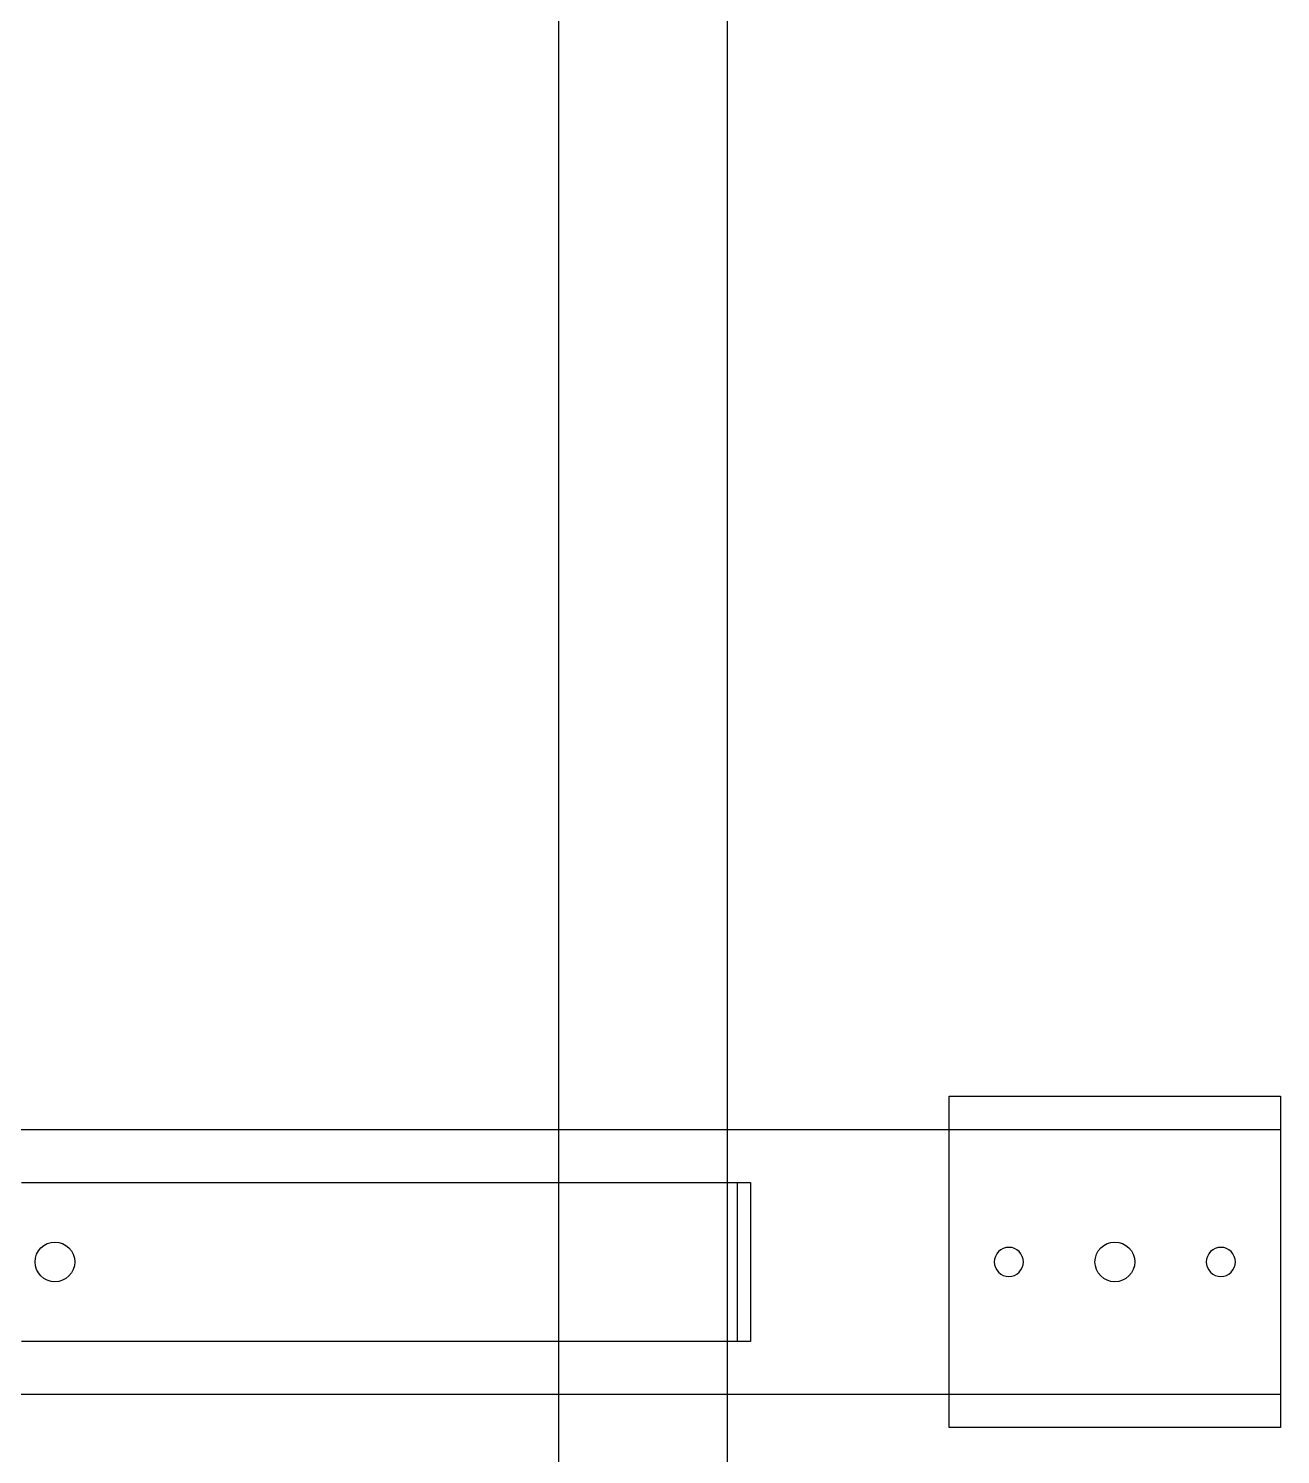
# Model space of a CAD drawing. Header units: metres. Extents: x 0.4 to 35.2, y -0.3 to 6.2.
# Drawn here: x 3.836 to 4.025, y 3.5709 to 3.7862 of the extents above; entities that cross this region are included whole.
import ezdxf

# ---------------------------------------------------------------- set-up
doc = ezdxf.new("R2010")
doc.units = ezdxf.units.M
doc.layers.add('P_PROPUESTO', color=5, linetype='Continuous')

msp = doc.modelspace()

# ---------------------------------------------------------------- linework, layer by layer
at = {"layer": 'P_PROPUESTO'}
for p, q in [((3.916, 4.35), (3.916, 2.8)), ((3.9415, 4.35), (3.9415, 2.8)), ((3.975, 3.575), (3.975, 3.625)), ((3.975, 3.625), (4.025, 3.625)), ((4.025, 3.625), (4.025, 3.575)), ((3.279, 3.62), (4.025, 3.62)), ((4.025, 3.62), (4.025, 3.58)), ((3.83494, 3.612), (3.83999, 3.612)), ((3.83503, 3.612), (3.83999, 3.612)), ((3.83999, 3.612), (3.84, 3.612)), ((3.83999, 3.612), (3.84, 3.612)), ((3.84, 3.612), (3.84505, 3.612)), ((3.84, 3.612), (3.84496, 3.612)), ((3.84496, 3.612), (3.84505, 3.612)), ((3.84505, 3.612), (3.84515, 3.612)), ((3.84505, 3.612), (3.8499, 3.612)), ((3.84515, 3.612), (3.85009, 3.612)), ((3.8499, 3.612), (3.85009, 3.612)), ((3.85009, 3.612), (3.85029, 3.612)), ((3.85009, 3.612), (3.85483, 3.612)), ((3.85029, 3.612), (3.85511, 3.612)), ((3.85483, 3.612), (3.85511, 3.612)), ((3.85511, 3.612), (3.8554, 3.612)), ((3.85511, 3.612), (3.85973, 3.612)), ((3.8554, 3.612), (3.86002, 3.612)), ((3.85973, 3.612), (3.8598, 3.612)), ((3.8598, 3.612), (3.8598, 3.612)), ((3.8598, 3.612), (3.85987, 3.612)), ((3.85987, 3.612), (3.86002, 3.612)), ((3.86002, 3.612), (3.86009, 3.612)), ((3.86002, 3.612), (3.86009, 3.612)), ((3.86009, 3.612), (3.86009, 3.612)), ((3.86009, 3.612), (3.86009, 3.612)), ((3.86009, 3.612), (3.86017, 3.612)), ((3.86009, 3.612), (3.86009, 3.612)), ((3.86009, 3.612), (3.86009, 3.612)), ((3.86009, 3.612), (3.86017, 3.612)), ((3.86017, 3.612), (3.86041, 3.612)), ((3.86017, 3.612), (3.86457, 3.612)), ((3.86041, 3.612), (3.86048, 3.612)), ((3.86048, 3.612), (3.86048, 3.612)), ((3.86048, 3.612), (3.86056, 3.612)), ((3.86056, 3.612), (3.86502, 3.612)), ((3.86457, 3.612), (3.86502, 3.612)), ((3.86502, 3.612), (3.86551, 3.612)), ((3.86502, 3.612), (3.86932, 3.612)), ((3.86551, 3.612), (3.86989, 3.612)), ((3.86932, 3.612), (3.86932, 3.612)), ((3.86932, 3.612), (3.86989, 3.612)), ((3.86989, 3.612), (3.87047, 3.612)), ((3.86989, 3.612), (3.87406, 3.612)), ((3.87047, 3.612), (3.87469, 3.612)), ((3.87406, 3.612), (3.87407, 3.612)), ((3.87407, 3.612), (3.87469, 3.612)), ((3.87469, 3.612), (3.87537, 3.612)), ((3.87469, 3.612), (3.87871, 3.612)), ((3.87537, 3.612), (3.87928, 3.612)), ((3.87871, 3.612), (3.87884, 3.612)), ((3.87884, 3.612), (3.87884, 3.612)), ((3.87884, 3.612), (3.87884, 3.612)), ((3.87884, 3.612), (3.87897, 3.612)), ((3.87897, 3.612), (3.87928, 3.612)), ((3.87928, 3.612), (3.87941, 3.612)), ((3.87928, 3.612), (3.87941, 3.612)), ((3.87941, 3.612), (3.87941, 3.612)), ((3.87941, 3.612), (3.87942, 3.612)), ((3.87941, 3.612), (3.87941, 3.612)), ((3.87941, 3.612), (3.87942, 3.612)), ((3.87942, 3.612), (3.87955, 3.612)), ((3.87942, 3.612), (3.87955, 3.612)), ((3.87955, 3.612), (3.88005, 3.612)), ((3.87955, 3.612), (3.88324, 3.612)), ((3.88005, 3.612), (3.88018, 3.612)), ((3.88018, 3.612), (3.88018, 3.612)), ((3.88018, 3.612), (3.88018, 3.612)), ((3.88018, 3.612), (3.88032, 3.612)), ((3.88032, 3.612), (3.88403, 3.612)), ((3.88324, 3.612), (3.88403, 3.612)), ((3.88403, 3.612), (3.88489, 3.612)), ((3.88403, 3.612), (3.88761, 3.612)), ((3.88489, 3.612), (3.88855, 3.612)), ((3.88761, 3.612), (3.88761, 3.612)), ((3.88761, 3.612), (3.88855, 3.612)), ((3.88855, 3.612), (3.88949, 3.612)), ((3.88855, 3.612), (3.89199, 3.612)), ((3.88949, 3.612), (3.89295, 3.612)), ((3.89199, 3.612), (3.89199, 3.612)), ((3.89199, 3.612), (3.89295, 3.612)), ((3.89295, 3.612), (3.89397, 3.612)), ((3.89295, 3.612), (3.89621, 3.612)), ((3.89397, 3.612), (3.89705, 3.612)), ((3.89621, 3.612), (3.89638, 3.612)), ((3.89638, 3.612), (3.89639, 3.612)), ((3.89639, 3.612), (3.89639, 3.612)), ((3.89639, 3.612), (3.89655, 3.612)), ((3.89655, 3.612), (3.89705, 3.612)), ((3.89705, 3.612), (3.89722, 3.612)), ((3.89705, 3.612), (3.89722, 3.612)), ((3.89722, 3.612), (3.89722, 3.612)), ((3.89722, 3.612), (3.8974, 3.612)), ((3.89722, 3.612), (3.89722, 3.612)), ((3.89722, 3.612), (3.8974, 3.612)), ((3.8974, 3.612), (3.89816, 3.612)), ((3.8974, 3.612), (3.90024, 3.612)), ((3.89816, 3.612), (3.89833, 3.612)), ((3.89833, 3.612), (3.89833, 3.612)), ((3.89833, 3.612), (3.89833, 3.612)), ((3.89833, 3.612), (3.89851, 3.612)), ((3.89851, 3.612), (3.90135, 3.612)), ((3.90024, 3.612), (3.90024, 3.612)), ((3.90024, 3.612), (3.90135, 3.612)), ((3.90135, 3.612), (3.90254, 3.612)), ((3.90135, 3.612), (3.90408, 3.612)), ((3.90254, 3.612), (3.90534, 3.612)), ((3.90408, 3.612), (3.90408, 3.612)), ((3.90408, 3.612), (3.90534, 3.612)), ((3.90534, 3.612), (3.90661, 3.612)), ((3.90534, 3.612), (3.90791, 3.612)), ((3.90661, 3.612), (3.90916, 3.612)), ((3.90791, 3.612), (3.90791, 3.612)), ((3.90791, 3.612), (3.90916, 3.612)), ((3.90916, 3.612), (3.91051, 3.612)), ((3.90916, 3.612), (3.91157, 3.612)), ((3.91051, 3.612), (3.91264, 3.612)), ((3.91157, 3.612), (3.91157, 3.612)), ((3.91157, 3.612), (3.91177, 3.612)), ((3.91177, 3.612), (3.91177, 3.612)), ((3.91177, 3.612), (3.91177, 3.612)), ((3.91177, 3.612), (3.91194, 3.612)), ((3.91194, 3.612), (3.91264, 3.612)), ((3.91264, 3.612), (3.91264, 3.612)), ((3.91264, 3.612), (3.91283, 3.612)), ((3.91264, 3.612), (3.91264, 3.612)), ((3.91264, 3.612), (3.91283, 3.612)), ((3.91283, 3.612), (3.91283, 3.612)), ((3.91283, 3.612), (3.91283, 3.612)), ((3.91283, 3.612), (3.91302, 3.612)), ((3.91283, 3.612), (3.91283, 3.612)), ((3.91283, 3.612), (3.91283, 3.612)), ((3.91283, 3.612), (3.91302, 3.612)), ((3.91302, 3.612), (3.91405, 3.612)), ((3.91302, 3.612), (3.91493, 3.612)), ((3.91405, 3.612), (3.91405, 3.612)), ((3.91405, 3.612), (3.91424, 3.612)), ((3.91424, 3.612), (3.91424, 3.612)), ((3.91424, 3.612), (3.91424, 3.612)), ((3.91424, 3.612), (3.91444, 3.612)), ((3.91444, 3.612), (3.91631, 3.612)), ((3.91493, 3.612), (3.91493, 3.612)), ((3.91493, 3.612), (3.91631, 3.612)), ((3.91631, 3.612), (3.91779, 3.612)), ((3.91631, 3.612), (3.91808, 3.612)), ((3.91779, 3.612), (3.91961, 3.612)), ((3.91808, 3.612), (3.91961, 3.612)), ((3.91961, 3.612), (3.92116, 3.612)), ((3.91961, 3.612), (3.92123, 3.612)), ((3.92116, 3.612), (3.92273, 3.612)), ((3.92123, 3.612), (3.92123, 3.612)), ((3.92123, 3.612), (3.92273, 3.612)), ((3.92273, 3.612), (3.92433, 3.612)), ((3.92273, 3.612), (3.9242, 3.612)), ((3.9242, 3.612), (3.92439, 3.612)), ((3.92433, 3.612), (3.92546, 3.612)), ((3.92439, 3.612), (3.92439, 3.612)), ((3.92439, 3.612), (3.9244, 3.612)), ((3.9244, 3.612), (3.92454, 3.612)), ((3.92454, 3.612), (3.92546, 3.612)), ((3.92546, 3.612), (3.92546, 3.612)), ((3.92546, 3.612), (3.92564, 3.612)), ((3.92546, 3.612), (3.92546, 3.612)), ((3.92546, 3.612), (3.92564, 3.612)), ((3.92564, 3.612), (3.92564, 3.612)), ((3.92564, 3.612), (3.92582, 3.612)), ((3.92564, 3.612), (3.92564, 3.612)), ((3.92564, 3.612), (3.92582, 3.612)), ((3.92582, 3.612), (3.92712, 3.612)), ((3.92582, 3.612), (3.92674, 3.612)), ((3.92674, 3.612), (3.92674, 3.612)), ((3.92674, 3.612), (3.92834, 3.612)), ((3.92712, 3.612), (3.92712, 3.612)), ((3.92712, 3.612), (3.9273, 3.612)), ((3.9273, 3.612), (3.9273, 3.612)), ((3.9273, 3.612), (3.92748, 3.612)), ((3.92748, 3.612), (3.92834, 3.612)), ((3.92834, 3.612), (3.93006, 3.612)), ((3.92834, 3.612), (3.92908, 3.612)), ((3.92908, 3.612), (3.92908, 3.612)), ((3.92908, 3.612), (3.93083, 3.612)), ((3.93006, 3.612), (3.93083, 3.612)), ((3.93083, 3.612), (3.9326, 3.612)), ((3.93083, 3.612), (3.93142, 3.612)), ((3.93142, 3.612), (3.93142, 3.612)), ((3.93142, 3.612), (3.9331, 3.612)), ((3.9326, 3.612), (3.9331, 3.612)), ((3.9331, 3.612), (3.93461, 3.612)), ((3.9331, 3.612), (3.93313, 3.612)), ((3.93313, 3.612), (3.93361, 3.612)), ((3.93361, 3.612), (3.93361, 3.612)), ((3.93361, 3.612), (3.93377, 3.612)), ((3.93377, 3.612), (3.93377, 3.612)), ((3.93377, 3.612), (3.93387, 3.612)), ((3.93387, 3.612), (3.93388, 3.612)), ((3.93388, 3.612), (3.93418, 3.612)), ((3.93418, 3.612), (3.93461, 3.612)), ((3.93461, 3.612), (3.93491, 3.612)), ((3.93461, 3.612), (3.93502, 3.612)), ((3.93491, 3.612), (3.93502, 3.612)), ((3.93502, 3.612), (3.93515, 3.612)), ((3.93502, 3.612), (3.93515, 3.612)), ((3.93515, 3.612), (3.93515, 3.612)), ((3.93515, 3.612), (3.93529, 3.612)), ((3.93515, 3.612), (3.93515, 3.612)), ((3.93515, 3.612), (3.93522, 3.612)), ((3.93522, 3.612), (3.93529, 3.612)), ((3.93529, 3.612), (3.93529, 3.612)), ((3.93529, 3.612), (3.93569, 3.612)), ((3.93529, 3.612), (3.93529, 3.612)), ((3.93529, 3.612), (3.93569, 3.612)), ((3.93569, 3.612), (3.93645, 3.612)), ((3.93569, 3.612), (3.93666, 3.612)), ((3.93645, 3.612), (3.93686, 3.612)), ((3.93666, 3.612), (3.93697, 3.612)), ((3.93686, 3.612), (3.93687, 3.612)), ((3.93687, 3.612), (3.93697, 3.612)), ((3.93697, 3.612), (3.937, 3.612)), ((3.93697, 3.612), (3.9381, 3.612)), ((3.937, 3.612), (3.937, 3.612)), ((3.937, 3.612), (3.93714, 3.612)), ((3.93714, 3.612), (3.93714, 3.612)), ((3.93714, 3.612), (3.93755, 3.612)), ((3.93755, 3.612), (3.93856, 3.612)), ((3.9381, 3.612), (3.9381, 3.612)), ((3.9381, 3.612), (3.93856, 3.612)), ((3.93856, 3.612), (3.93885, 3.612)), ((3.93856, 3.612), (3.9386, 3.612)), ((3.9386, 3.612), (3.93913, 3.612)), ((3.93885, 3.612), (3.93991, 3.612)), ((3.93913, 3.612), (3.93944, 3.612)), ((3.93944, 3.612), (3.93955, 3.612)), ((3.93955, 3.612), (3.93955, 3.612)), ((3.93955, 3.612), (3.93959, 3.612)), ((3.93959, 3.612), (3.9397, 3.612)), ((3.9397, 3.612), (3.93976, 3.612)), ((3.93976, 3.612), (3.93988, 3.612)), ((3.93988, 3.612), (3.93991, 3.612)), ((3.93991, 3.612), (3.94031, 3.612)), ((3.93991, 3.612), (3.94004, 3.612)), ((3.94004, 3.612), (3.94031, 3.612)), ((3.94031, 3.612), (3.94047, 3.612)), ((3.94031, 3.612), (3.94053, 3.612)), ((3.94047, 3.612), (3.94071, 3.612)), ((3.94053, 3.612), (3.94059, 3.612)), ((3.94059, 3.612), (3.94071, 3.612)), ((3.94071, 3.612), (3.94094, 3.612)), ((3.94071, 3.612), (3.94091, 3.612)), ((3.94091, 3.612), (3.94092, 3.612)), ((3.94092, 3.612), (3.94094, 3.612)), ((3.94094, 3.612), (3.94101, 3.612)), ((3.94094, 3.612), (3.94101, 3.612)), ((3.94101, 3.612), (3.94109, 3.612)), ((3.94101, 3.612), (3.94101, 3.612)), ((3.94101, 3.612), (3.94109, 3.612)), ((3.94109, 3.612), (3.9413, 3.612)), ((3.94109, 3.612), (3.94117, 3.612)), ((3.94117, 3.612), (3.94117, 3.612)), ((3.94117, 3.612), (3.9413, 3.612)), ((3.9413, 3.612), (3.94141, 3.612)), ((3.9413, 3.612), (3.94135, 3.612)), ((3.94135, 3.612), (3.94141, 3.612)), ((3.94141, 3.612), (3.94162, 3.612)), ((3.94141, 3.612), (3.94146, 3.612)), ((3.94146, 3.612), (3.9415, 3.612)), ((3.9415, 3.612), (3.94162, 3.612)), ((3.94162, 3.612), (3.94185, 3.612)), ((3.94162, 3.612), (3.94188, 3.612)), ((3.94185, 3.612), (3.94188, 3.612)), ((3.94188, 3.612), (3.94226, 3.612)), ((3.94188, 3.612), (3.9425, 3.612)), ((3.94226, 3.612), (3.9425, 3.612)), ((3.9425, 3.612), (3.94256, 3.612)), ((3.9425, 3.612), (3.94256, 3.612)), ((3.94256, 3.612), (3.94267, 3.612)), ((3.94256, 3.612), (3.94281, 3.612)), ((3.94267, 3.612), (3.94281, 3.612)), ((3.94281, 3.612), (3.94287, 3.612)), ((3.94281, 3.612), (3.94287, 3.612)), ((3.94287, 3.612), (3.9429, 3.612)), ((3.94287, 3.612), (3.94294, 3.612)), ((3.9429, 3.612), (3.9429, 3.612)), ((3.9429, 3.612), (3.94294, 3.612)), ((3.94294, 3.612), (3.94298, 3.612)), ((3.94294, 3.612), (3.94298, 3.612)), ((3.94298, 3.612), (3.94298, 3.612)), ((3.94298, 3.612), (3.94298, 3.612)), ((3.94298, 3.612), (3.94299, 3.612)), ((3.94298, 3.612), (3.94299, 3.612)), ((3.94299, 3.612), (3.94299, 3.612)), ((3.94299, 3.612), (3.94305, 3.612)), ((3.94299, 3.612), (3.94299, 3.612)), ((3.94299, 3.612), (3.94299, 3.588)), ((3.94305, 3.612), (3.94305, 3.612)), ((3.94305, 3.612), (3.94326, 3.612)), ((3.94326, 3.612), (3.94338, 3.612)), ((3.94338, 3.612), (3.94359, 3.612)), ((3.94359, 3.612), (3.94386, 3.612)), ((3.94386, 3.612), (3.94449, 3.612)), ((3.94449, 3.612), (3.94455, 3.612)), ((3.94455, 3.612), (3.94481, 3.612)), ((3.94481, 3.612), (3.94481, 3.612)), ((3.94481, 3.612), (3.94487, 3.612)), ((3.94487, 3.612), (3.94494, 3.612)), ((3.94494, 3.612), (3.94498, 3.612)), ((3.94498, 3.612), (3.94499, 3.612)), ((3.94499, 3.612), (3.94499, 3.588)), ((3.83706, 3.60059), (3.83723, 3.60115)), ((3.83723, 3.60115), (3.83751, 3.60167)), ((3.83751, 3.60167), (3.83788, 3.60212)), ((3.83788, 3.60212), (3.83833, 3.60249)), ((3.83833, 3.60249), (3.83885, 3.60277)), ((3.83885, 3.60277), (3.83941, 3.60294)), ((3.83941, 3.60294), (3.84, 3.603)), ((3.84, 3.603), (3.84059, 3.60294)), ((3.84059, 3.60294), (3.84115, 3.60277)), ((3.84115, 3.60277), (3.84167, 3.60249)), ((3.84167, 3.60249), (3.84212, 3.60212)), ((3.84212, 3.60212), (3.84249, 3.60167)), ((3.84249, 3.60167), (3.84277, 3.60115)), ((3.84277, 3.60115), (3.84294, 3.60059)), ((3.98217, 3.60122), (3.98197, 3.60084)), ((3.98244, 3.60156), (3.98217, 3.60122)), ((3.98278, 3.60183), (3.98244, 3.60156)), ((3.98316, 3.60203), (3.98278, 3.60183)), ((3.98357, 3.60216), (3.98316, 3.60203)), ((3.984, 3.6022), (3.98357, 3.60216)), ((3.98443, 3.60216), (3.984, 3.6022)), ((3.98484, 3.60203), (3.98443, 3.60216)), ((3.98522, 3.60183), (3.98484, 3.60203)), ((3.98556, 3.60156), (3.98522, 3.60183)), ((3.98583, 3.60122), (3.98556, 3.60156)), ((3.98603, 3.60084), (3.98583, 3.60122)), ((3.99706, 3.60059), (3.99723, 3.60115)), ((3.99723, 3.60115), (3.9975, 3.60167)), ((3.9975, 3.60167), (3.99788, 3.60212)), ((3.99788, 3.60212), (3.99833, 3.60249)), ((3.99833, 3.60249), (3.99885, 3.60277)), ((3.99885, 3.60277), (3.99941, 3.60294)), ((3.99941, 3.60294), (4, 3.603)), ((4, 3.603), (4.00059, 3.60294)), ((4.00059, 3.60294), (4.00115, 3.60277)), ((4.00115, 3.60277), (4.00167, 3.60249)), ((4.00167, 3.60249), (4.00212, 3.60212)), ((4.00212, 3.60212), (4.00249, 3.60167)), ((4.00249, 3.60167), (4.00277, 3.60115)), ((4.00277, 3.60115), (4.00294, 3.60059)), ((4.01417, 3.60122), (4.01397, 3.60084)), ((4.01444, 3.60156), (4.01417, 3.60122)), ((4.01478, 3.60183), (4.01444, 3.60156)), ((4.01516, 3.60203), (4.01478, 3.60183)), ((4.01557, 3.60216), (4.01516, 3.60203)), ((4.016, 3.6022), (4.01557, 3.60216)), ((4.01643, 3.60216), (4.016, 3.6022)), ((4.01684, 3.60203), (4.01643, 3.60216)), ((4.01722, 3.60183), (4.01684, 3.60203)), ((4.01756, 3.60156), (4.01722, 3.60183)), ((4.01783, 3.60122), (4.01756, 3.60156)), ((4.01803, 3.60084), (4.01783, 3.60122)), ((3.837, 3.6), (3.83706, 3.60059)), ((3.83706, 3.59942), (3.837, 3.6)), ((3.83723, 3.59885), (3.83706, 3.59942)), ((3.84294, 3.59942), (3.84277, 3.59885)), ((3.84294, 3.60059), (3.843, 3.6)), ((3.843, 3.6), (3.84294, 3.59942)), ((3.98184, 3.60043), (3.9818, 3.6)), ((3.9818, 3.6), (3.98184, 3.59957)), ((3.98197, 3.60084), (3.98184, 3.60043)), ((3.98184, 3.59957), (3.98197, 3.59916)), ((3.98197, 3.59916), (3.98217, 3.59878)), ((3.98583, 3.59878), (3.98603, 3.59916)), ((3.98616, 3.60043), (3.98603, 3.60084)), ((3.98603, 3.59916), (3.98616, 3.59957)), ((3.9862, 3.6), (3.98616, 3.60043)), ((3.98616, 3.59957), (3.9862, 3.6)), ((3.997, 3.6), (3.99706, 3.60059)), ((3.99706, 3.59942), (3.997, 3.6)), ((3.99723, 3.59885), (3.99706, 3.59942)), ((4.00294, 3.59942), (4.00277, 3.59885)), ((4.00294, 3.60059), (4.003, 3.6)), ((4.003, 3.6), (4.00294, 3.59942)), ((4.01384, 3.60043), (4.0138, 3.6)), ((4.0138, 3.6), (4.01384, 3.59957)), ((4.01397, 3.60084), (4.01384, 3.60043)), ((4.01384, 3.59957), (4.01397, 3.59916)), ((4.01397, 3.59916), (4.01417, 3.59878)), ((4.01783, 3.59878), (4.01803, 3.59916)), ((4.01816, 3.60043), (4.01803, 3.60084)), ((4.01803, 3.59916), (4.01816, 3.59957)), ((4.0182, 3.6), (4.01816, 3.60043)), ((4.01816, 3.59957), (4.0182, 3.6)), ((3.83751, 3.59833), (3.83723, 3.59885)), ((3.83788, 3.59788), (3.83751, 3.59833)), ((3.83833, 3.59751), (3.83788, 3.59788)), ((3.83885, 3.59723), (3.83833, 3.59751)), ((3.83941, 3.59706), (3.83885, 3.59723)), ((3.84, 3.597), (3.83941, 3.59706)), ((3.84059, 3.59706), (3.84, 3.597)), ((3.84115, 3.59723), (3.84059, 3.59706)), ((3.84167, 3.59751), (3.84115, 3.59723)), ((3.84212, 3.59788), (3.84167, 3.59751)), ((3.84249, 3.59833), (3.84212, 3.59788)), ((3.84277, 3.59885), (3.84249, 3.59833)), ((3.98217, 3.59878), (3.98244, 3.59844)), ((3.98244, 3.59844), (3.98278, 3.59817)), ((3.98278, 3.59817), (3.98316, 3.59797)), ((3.98316, 3.59797), (3.98357, 3.59784)), ((3.98357, 3.59784), (3.984, 3.5978)), ((3.984, 3.5978), (3.98443, 3.59784)), ((3.98443, 3.59784), (3.98484, 3.59797)), ((3.98484, 3.59797), (3.98522, 3.59817)), ((3.98522, 3.59817), (3.98556, 3.59844)), ((3.98556, 3.59844), (3.98583, 3.59878)), ((3.9975, 3.59833), (3.99723, 3.59885)), ((3.99788, 3.59788), (3.9975, 3.59833)), ((3.99833, 3.59751), (3.99788, 3.59788)), ((3.99885, 3.59723), (3.99833, 3.59751)), ((3.99941, 3.59706), (3.99885, 3.59723)), ((4, 3.597), (3.99941, 3.59706)), ((4.00059, 3.59706), (4, 3.597)), ((4.00115, 3.59723), (4.00059, 3.59706)), ((4.00167, 3.59751), (4.00115, 3.59723)), ((4.00212, 3.59788), (4.00167, 3.59751)), ((4.00249, 3.59833), (4.00212, 3.59788)), ((4.00277, 3.59885), (4.00249, 3.59833)), ((4.01417, 3.59878), (4.01444, 3.59844)), ((4.01444, 3.59844), (4.01478, 3.59817)), ((4.01478, 3.59817), (4.01516, 3.59797)), ((4.01516, 3.59797), (4.01557, 3.59784)), ((4.01557, 3.59784), (4.016, 3.5978)), ((4.016, 3.5978), (4.01643, 3.59784)), ((4.01643, 3.59784), (4.01684, 3.59797)), ((4.01684, 3.59797), (4.01722, 3.59817)), ((4.01722, 3.59817), (4.01756, 3.59844)), ((4.01756, 3.59844), (4.01783, 3.59878)), ((3.83999, 3.588), (3.83494, 3.588)), ((3.83999, 3.588), (3.83503, 3.588)), ((3.84, 3.588), (3.83999, 3.588)), ((3.84, 3.588), (3.83999, 3.588)), ((3.84505, 3.588), (3.84, 3.588)), ((3.84496, 3.588), (3.84, 3.588)), ((3.84505, 3.588), (3.84496, 3.588)), ((3.84515, 3.588), (3.84505, 3.588)), ((3.8499, 3.588), (3.84505, 3.588)), ((3.85009, 3.588), (3.84515, 3.588)), ((3.85009, 3.588), (3.8499, 3.588)), ((3.85029, 3.588), (3.85009, 3.588)), ((3.85483, 3.588), (3.85009, 3.588)), ((3.85511, 3.588), (3.85029, 3.588)), ((3.85511, 3.588), (3.85483, 3.588)), ((3.8554, 3.588), (3.85511, 3.588)), ((3.85973, 3.588), (3.85511, 3.588)), ((3.86002, 3.588), (3.8554, 3.588)), ((3.8598, 3.588), (3.85973, 3.588)), ((3.85987, 3.588), (3.8598, 3.588)), ((3.8598, 3.588), (3.8598, 3.588)), ((3.86002, 3.588), (3.85987, 3.588)), ((3.86009, 3.588), (3.86002, 3.588)), ((3.86009, 3.588), (3.86002, 3.588)), ((3.86017, 3.588), (3.86009, 3.588)), ((3.86009, 3.588), (3.86009, 3.588)), ((3.86009, 3.588), (3.86009, 3.588)), ((3.86017, 3.588), (3.86009, 3.588)), ((3.86009, 3.588), (3.86009, 3.588)), ((3.86009, 3.588), (3.86009, 3.588)), ((3.86041, 3.588), (3.86017, 3.588)), ((3.86457, 3.588), (3.86017, 3.588)), ((3.86048, 3.588), (3.86041, 3.588)), ((3.86056, 3.588), (3.86048, 3.588)), ((3.86048, 3.588), (3.86048, 3.588)), ((3.86502, 3.588), (3.86056, 3.588)), ((3.86502, 3.588), (3.86457, 3.588)), ((3.86551, 3.588), (3.86502, 3.588)), ((3.86932, 3.588), (3.86502, 3.588)), ((3.86989, 3.588), (3.86551, 3.588)), ((3.86989, 3.588), (3.86932, 3.588)), ((3.86932, 3.588), (3.86932, 3.588)), ((3.87047, 3.588), (3.86989, 3.588)), ((3.87406, 3.588), (3.86989, 3.588)), ((3.87469, 3.588), (3.87047, 3.588)), ((3.87407, 3.588), (3.87406, 3.588)), ((3.87469, 3.588), (3.87407, 3.588)), ((3.87537, 3.588), (3.87469, 3.588)), ((3.87871, 3.588), (3.87469, 3.588)), ((3.87928, 3.588), (3.87537, 3.588)), ((3.87884, 3.588), (3.87871, 3.588)), ((3.87897, 3.588), (3.87884, 3.588)), ((3.87884, 3.588), (3.87884, 3.588)), ((3.87884, 3.588), (3.87884, 3.588)), ((3.87928, 3.588), (3.87897, 3.588)), ((3.87941, 3.588), (3.87928, 3.588)), ((3.87941, 3.588), (3.87928, 3.588)), ((3.87942, 3.588), (3.87941, 3.588)), ((3.87941, 3.588), (3.87941, 3.588)), ((3.87942, 3.588), (3.87941, 3.588)), ((3.87941, 3.588), (3.87941, 3.588)), ((3.87955, 3.588), (3.87942, 3.588)), ((3.87955, 3.588), (3.87942, 3.588)), ((3.88005, 3.588), (3.87955, 3.588)), ((3.88324, 3.588), (3.87955, 3.588)), ((3.88018, 3.588), (3.88005, 3.588)), ((3.88032, 3.588), (3.88018, 3.588)), ((3.88018, 3.588), (3.88018, 3.588)), ((3.88018, 3.588), (3.88018, 3.588)), ((3.88403, 3.588), (3.88032, 3.588)), ((3.88403, 3.588), (3.88324, 3.588)), ((3.88489, 3.588), (3.88403, 3.588)), ((3.88761, 3.588), (3.88403, 3.588)), ((3.88855, 3.588), (3.88489, 3.588)), ((3.88855, 3.588), (3.88761, 3.588)), ((3.88761, 3.588), (3.88761, 3.588)), ((3.88949, 3.588), (3.88855, 3.588)), ((3.89199, 3.588), (3.88855, 3.588)), ((3.89295, 3.588), (3.88949, 3.588)), ((3.89295, 3.588), (3.89199, 3.588)), ((3.89199, 3.588), (3.89199, 3.588)), ((3.89397, 3.588), (3.89295, 3.588)), ((3.89621, 3.588), (3.89295, 3.588)), ((3.89705, 3.588), (3.89397, 3.588)), ((3.89638, 3.588), (3.89621, 3.588)), ((3.89639, 3.588), (3.89638, 3.588)), ((3.89655, 3.588), (3.89639, 3.588)), ((3.89639, 3.588), (3.89639, 3.588)), ((3.89705, 3.588), (3.89655, 3.588)), ((3.89722, 3.588), (3.89705, 3.588)), ((3.89722, 3.588), (3.89705, 3.588)), ((3.8974, 3.588), (3.89722, 3.588)), ((3.89722, 3.588), (3.89722, 3.588)), ((3.8974, 3.588), (3.89722, 3.588)), ((3.89722, 3.588), (3.89722, 3.588)), ((3.89816, 3.588), (3.8974, 3.588)), ((3.90024, 3.588), (3.8974, 3.588)), ((3.89833, 3.588), (3.89816, 3.588)), ((3.89851, 3.588), (3.89833, 3.588)), ((3.89833, 3.588), (3.89833, 3.588)), ((3.89833, 3.588), (3.89833, 3.588)), ((3.90135, 3.588), (3.89851, 3.588)), ((3.90135, 3.588), (3.90024, 3.588)), ((3.90024, 3.588), (3.90024, 3.588)), ((3.90254, 3.588), (3.90135, 3.588)), ((3.90408, 3.588), (3.90135, 3.588)), ((3.90534, 3.588), (3.90254, 3.588)), ((3.90534, 3.588), (3.90408, 3.588)), ((3.90408, 3.588), (3.90408, 3.588)), ((3.90661, 3.588), (3.90534, 3.588)), ((3.90791, 3.588), (3.90534, 3.588)), ((3.90916, 3.588), (3.90661, 3.588)), ((3.90916, 3.588), (3.90791, 3.588)), ((3.90791, 3.588), (3.90791, 3.588)), ((3.91051, 3.588), (3.90916, 3.588)), ((3.91157, 3.588), (3.90916, 3.588)), ((3.91264, 3.588), (3.91051, 3.588)), ((3.91177, 3.588), (3.91157, 3.588)), ((3.91157, 3.588), (3.91157, 3.588)), ((3.91194, 3.588), (3.91177, 3.588)), ((3.91177, 3.588), (3.91177, 3.588)), ((3.91177, 3.588), (3.91177, 3.588)), ((3.91264, 3.588), (3.91194, 3.588)), ((3.91283, 3.588), (3.91264, 3.588)), ((3.91264, 3.588), (3.91264, 3.588)), ((3.91283, 3.588), (3.91264, 3.588)), ((3.91264, 3.588), (3.91264, 3.588)), ((3.91302, 3.588), (3.91283, 3.588)), ((3.91283, 3.588), (3.91283, 3.588)), ((3.91283, 3.588), (3.91283, 3.588)), ((3.91302, 3.588), (3.91283, 3.588)), ((3.91283, 3.588), (3.91283, 3.588)), ((3.91283, 3.588), (3.91283, 3.588)), ((3.91405, 3.588), (3.91302, 3.588)), ((3.91493, 3.588), (3.91302, 3.588)), ((3.91424, 3.588), (3.91405, 3.588)), ((3.91405, 3.588), (3.91405, 3.588)), ((3.91444, 3.588), (3.91424, 3.588)), ((3.91424, 3.588), (3.91424, 3.588)), ((3.91424, 3.588), (3.91424, 3.588)), ((3.91631, 3.588), (3.91444, 3.588)), ((3.91631, 3.588), (3.91493, 3.588)), ((3.91493, 3.588), (3.91493, 3.588)), ((3.91779, 3.588), (3.91631, 3.588)), ((3.91808, 3.588), (3.91631, 3.588)), ((3.91961, 3.588), (3.91779, 3.588)), ((3.91961, 3.588), (3.91808, 3.588)), ((3.92116, 3.588), (3.91961, 3.588)), ((3.92123, 3.588), (3.91961, 3.588)), ((3.92273, 3.588), (3.92116, 3.588)), ((3.92273, 3.588), (3.92123, 3.588)), ((3.92123, 3.588), (3.92123, 3.588)), ((3.92433, 3.588), (3.92273, 3.588)), ((3.9242, 3.588), (3.92273, 3.588)), ((3.92439, 3.588), (3.9242, 3.588)), ((3.92546, 3.588), (3.92433, 3.588)), ((3.9244, 3.588), (3.92439, 3.588)), ((3.92439, 3.588), (3.92439, 3.588)), ((3.92454, 3.588), (3.9244, 3.588)), ((3.92546, 3.588), (3.92454, 3.588)), ((3.92564, 3.588), (3.92546, 3.588)), ((3.92546, 3.588), (3.92546, 3.588)), ((3.92564, 3.588), (3.92546, 3.588)), ((3.92546, 3.588), (3.92546, 3.588)), ((3.92582, 3.588), (3.92564, 3.588)), ((3.92564, 3.588), (3.92564, 3.588)), ((3.92582, 3.588), (3.92564, 3.588)), ((3.92564, 3.588), (3.92564, 3.588)), ((3.92712, 3.588), (3.92582, 3.588)), ((3.92674, 3.588), (3.92582, 3.588)), ((3.92834, 3.588), (3.92674, 3.588)), ((3.92674, 3.588), (3.92674, 3.588)), ((3.9273, 3.588), (3.92712, 3.588)), ((3.92712, 3.588), (3.92712, 3.588)), ((3.92748, 3.588), (3.9273, 3.588)), ((3.9273, 3.588), (3.9273, 3.588)), ((3.92834, 3.588), (3.92748, 3.588)), ((3.93006, 3.588), (3.92834, 3.588)), ((3.92908, 3.588), (3.92834, 3.588)), ((3.93083, 3.588), (3.92908, 3.588)), ((3.92908, 3.588), (3.92908, 3.588)), ((3.93083, 3.588), (3.93006, 3.588)), ((3.9326, 3.588), (3.93083, 3.588)), ((3.93142, 3.588), (3.93083, 3.588)), ((3.9331, 3.588), (3.93142, 3.588)), ((3.93142, 3.588), (3.93142, 3.588)), ((3.9331, 3.588), (3.9326, 3.588)), ((3.93461, 3.588), (3.9331, 3.588)), ((3.93313, 3.588), (3.9331, 3.588)), ((3.93361, 3.588), (3.93313, 3.588)), ((3.93377, 3.588), (3.93361, 3.588)), ((3.93361, 3.588), (3.93361, 3.588)), ((3.93387, 3.588), (3.93377, 3.588)), ((3.93377, 3.588), (3.93377, 3.588)), ((3.93388, 3.588), (3.93387, 3.588)), ((3.93418, 3.588), (3.93388, 3.588)), ((3.93461, 3.588), (3.93418, 3.588)), ((3.93491, 3.588), (3.93461, 3.588)), ((3.93502, 3.588), (3.93461, 3.588)), ((3.93502, 3.588), (3.93491, 3.588)), ((3.93515, 3.588), (3.93502, 3.588)), ((3.93515, 3.588), (3.93502, 3.588)), ((3.93529, 3.588), (3.93515, 3.588)), ((3.93515, 3.588), (3.93515, 3.588)), ((3.93522, 3.588), (3.93515, 3.588)), ((3.93515, 3.588), (3.93515, 3.588)), ((3.93529, 3.588), (3.93522, 3.588)), ((3.93569, 3.588), (3.93529, 3.588)), ((3.93529, 3.588), (3.93529, 3.588)), ((3.93569, 3.588), (3.93529, 3.588)), ((3.93529, 3.588), (3.93529, 3.588)), ((3.93645, 3.588), (3.93569, 3.588)), ((3.93666, 3.588), (3.93569, 3.588)), ((3.93686, 3.588), (3.93645, 3.588)), ((3.93697, 3.588), (3.93666, 3.588)), ((3.93687, 3.588), (3.93686, 3.588)), ((3.93697, 3.588), (3.93687, 3.588)), ((3.937, 3.588), (3.93697, 3.588)), ((3.9381, 3.588), (3.93697, 3.588)), ((3.93714, 3.588), (3.937, 3.588)), ((3.937, 3.588), (3.937, 3.588)), ((3.93755, 3.588), (3.93714, 3.588)), ((3.93714, 3.588), (3.93714, 3.588)), ((3.93856, 3.588), (3.93755, 3.588)), ((3.93856, 3.588), (3.9381, 3.588)), ((3.9381, 3.588), (3.9381, 3.588)), ((3.93885, 3.588), (3.93856, 3.588)), ((3.9386, 3.588), (3.93856, 3.588)), ((3.93913, 3.588), (3.9386, 3.588)), ((3.93991, 3.588), (3.93885, 3.588)), ((3.93944, 3.588), (3.93913, 3.588)), ((3.93955, 3.588), (3.93944, 3.588)), ((3.93959, 3.588), (3.93955, 3.588)), ((3.93955, 3.588), (3.93955, 3.588)), ((3.9397, 3.588), (3.93959, 3.588)), ((3.93976, 3.588), (3.9397, 3.588)), ((3.93988, 3.588), (3.93976, 3.588)), ((3.93991, 3.588), (3.93988, 3.588)), ((3.94031, 3.588), (3.93991, 3.588)), ((3.94004, 3.588), (3.93991, 3.588)), ((3.94031, 3.588), (3.94004, 3.588)), ((3.94047, 3.588), (3.94031, 3.588)), ((3.94053, 3.588), (3.94031, 3.588)), ((3.94071, 3.588), (3.94047, 3.588)), ((3.94059, 3.588), (3.94053, 3.588)), ((3.94071, 3.588), (3.94059, 3.588)), ((3.94094, 3.588), (3.94071, 3.588)), ((3.94091, 3.588), (3.94071, 3.588)), ((3.94092, 3.588), (3.94091, 3.588)), ((3.94094, 3.588), (3.94092, 3.588)), ((3.94101, 3.588), (3.94094, 3.588)), ((3.94101, 3.588), (3.94094, 3.588)), ((3.94109, 3.588), (3.94101, 3.588)), ((3.94109, 3.588), (3.94101, 3.588)), ((3.94101, 3.588), (3.94101, 3.588)), ((3.9413, 3.588), (3.94109, 3.588)), ((3.94117, 3.588), (3.94109, 3.588)), ((3.9413, 3.588), (3.94117, 3.588)), ((3.94117, 3.588), (3.94117, 3.588)), ((3.94141, 3.588), (3.9413, 3.588)), ((3.94135, 3.588), (3.9413, 3.588)), ((3.94141, 3.588), (3.94135, 3.588)), ((3.94162, 3.588), (3.94141, 3.588)), ((3.94146, 3.588), (3.94141, 3.588)), ((3.9415, 3.588), (3.94146, 3.588)), ((3.94162, 3.588), (3.9415, 3.588)), ((3.94185, 3.588), (3.94162, 3.588)), ((3.94188, 3.588), (3.94162, 3.588)), ((3.94188, 3.588), (3.94185, 3.588)), ((3.94226, 3.588), (3.94188, 3.588)), ((3.9425, 3.588), (3.94188, 3.588)), ((3.9425, 3.588), (3.94226, 3.588)), ((3.94256, 3.588), (3.9425, 3.588)), ((3.94256, 3.588), (3.9425, 3.588)), ((3.94267, 3.588), (3.94256, 3.588)), ((3.94281, 3.588), (3.94256, 3.588)), ((3.94281, 3.588), (3.94267, 3.588)), ((3.94287, 3.588), (3.94281, 3.588)), ((3.94287, 3.588), (3.94281, 3.588)), ((3.9429, 3.588), (3.94287, 3.588)), ((3.94294, 3.588), (3.94287, 3.588)), ((3.94294, 3.588), (3.9429, 3.588)), ((3.9429, 3.588), (3.9429, 3.588)), ((3.94298, 3.588), (3.94294, 3.588)), ((3.94298, 3.588), (3.94294, 3.588)), ((3.94299, 3.588), (3.94298, 3.588)), ((3.94298, 3.588), (3.94298, 3.588)), ((3.94298, 3.588), (3.94298, 3.588)), ((3.94299, 3.588), (3.94298, 3.588)), ((3.94305, 3.588), (3.94299, 3.588)), ((3.94299, 3.588), (3.94299, 3.588)), ((3.94299, 3.588), (3.94299, 3.588)), ((3.94326, 3.588), (3.94305, 3.588)), ((3.94305, 3.588), (3.94305, 3.588)), ((3.94338, 3.588), (3.94326, 3.588)), ((3.94359, 3.588), (3.94338, 3.588)), ((3.94386, 3.588), (3.94359, 3.588)), ((3.94449, 3.588), (3.94386, 3.588)), ((3.94455, 3.588), (3.94449, 3.588)), ((3.94481, 3.588), (3.94455, 3.588)), ((3.94487, 3.588), (3.94481, 3.588)), ((3.94481, 3.588), (3.94481, 3.588)), ((3.94494, 3.588), (3.94487, 3.588)), ((3.94498, 3.588), (3.94494, 3.588)), ((3.94499, 3.588), (3.94498, 3.588)), ((4.025, 3.58), (3.279, 3.58)), ((4.025, 3.575), (3.975, 3.575))]:
    msp.add_line(p, q, dxfattribs=at)

doc.saveas('drawing.dxf')
